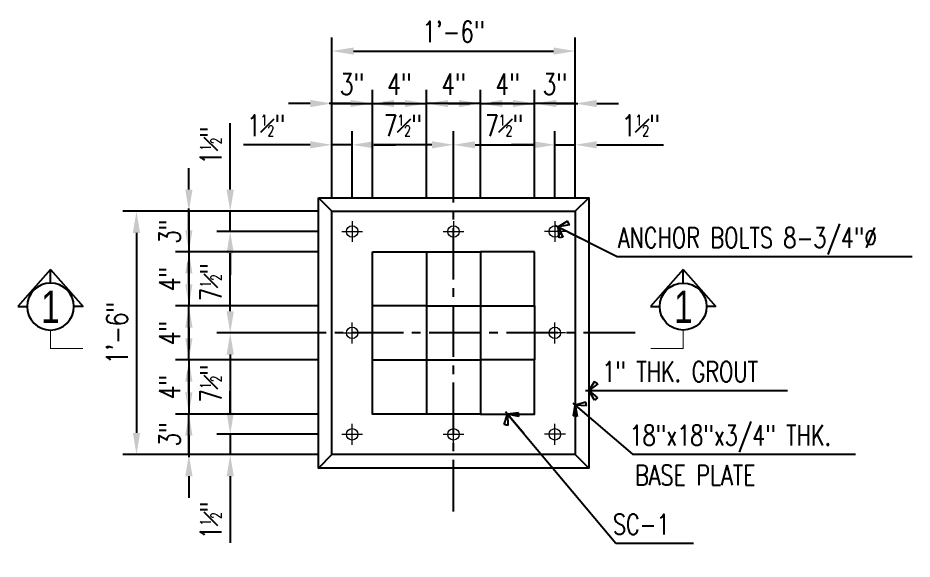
# Model space of a CAD drawing. Header units: inches. Extents: x 1300 to 5626, y -2919 to -1492.
# Drawn here: x 4224.2 to 4290.3, y -2534.1 to -2494 of the extents above; entities that cross this region are included whole.
import ezdxf
from ezdxf.enums import TextEntityAlignment as Align

# ---------------------------------------------------------------- set-up
doc = ezdxf.new("R2010")
doc.units = ezdxf.units.IN
doc.header["$LTSCALE"] = 10
doc.header["$MEASUREMENT"] = 0
doc.linetypes.add('CENTER2', pattern=[28.575, 19.05, -3.175, 3.175, -3.175])
doc.linetypes.add('GRIDS$0$CENTER', pattern=[2, 1.25, -0.25, 0.25, -0.25])
for name, color, linetype in [('A-TYP-BEAM TEXT', 2, 'Continuous'), ('A-TYP-DIM', 1, 'Continuous'), ('A-TYP-SEC-MARK', 5, 'Continuous'), ('BEAM', 2, 'Continuous'), ('dim', 1, 'Continuous'), ('FOOTING', 3, 'Continuous'), ('SECTION', 3, 'GRIDS$0$CENTER'), ('SOLAR PANAL NO', 40, 'Continuous')]:
    doc.layers.add(name, color=color, linetype=linetype)
doc.layers.add('main plan$0$$AUDIT_BAD_LAYER2', color=252, linetype='Continuous', lineweight=15)
doc.styles.add('rizwan', font='romans.shx', dxfattribs={"width": 0.75})
doc.styles.add('ROMANS', font='tahoma.ttf')
doc.styles.add('SEC-MARK', font='swisscl.ttf')
doc.styles.add('STYLE4', font='romans.shx')
doc.dimstyles.new('STYLE-64', dxfattribs={"dimscale": 0, "dimtxt": 0.09375, "dimasz": 0.125, "dimexe": 0.0625, "dimexo": 0.0625, "dimgap": 0.03125, "dimtad": 1, "dimlfac": -1, "dimzin": 3, "dimdsep": 46, "dimlunit": 4, "dimtxsty": 'ROMANS', "dimcen": 0.125, "dimdle": 4, "dimclrd": 1, "dimclre": 1, "dimclrt": 2, "dimadec": 0, "dimazin": 0, "dimtfac": 0.5, "dimtix": 1, "dimtmove": 2, "dimatfit": 3, "dimldrblk": 'ARC', "dimfxl": 0, "dimfrac": 1, "dimtolj": 1, "dimtzin": 3, "dimarcsym": 0})

# ---------------------------------------------------------------- blocks, each defined once
blk = doc.blocks.new('*D303')
at = {"layer": 'A-TYP-DIM', "color": 1, "lineweight": -2, "ltscale": 1.5, "transparency": 16777216}
for p, q in [((4247.378, -2507.355), (4247.378, -2495.503)), ((4265.378, -2507.355), (4265.378, -2495.503)), ((4248.978, -2496.503), (4263.778, -2496.503))]:
    blk.add_line(p, q, dxfattribs=at)
at = {"layer": 'A-TYP-DIM', "color": 1, "ltscale": 1.5, "transparency": 16777216}
for points in [[(4248.978, -2496.236), (4248.978, -2496.77), (4247.378, -2496.503)], [(4263.778, -2496.236), (4263.778, -2496.77), (4265.378, -2496.503)]]:
    blk.add_solid(points, dxfattribs=at)
at = {"layer": 'Defpoints', "color": 0, "ltscale": 1.5, "transparency": 16777216}
for p in [(4265.378, -2496.503), (4247.378, -2508.355), (4265.378, -2508.355)]:
    blk.add_point(p, dxfattribs=at)
at = {"layer": 'A-TYP-DIM', "color": 2, "ltscale": 1.5, "transparency": 16777216, "insert": (4256.378, -2495.073), "char_height": 1.5625, "attachment_point": 5, "style": 'rizwan'}
blk.add_mtext('\\A1;1\'-6"', dxfattribs=at)
blk = doc.blocks.new('ARC')
at = {"layer": 'dim', "color": 0, "ltscale": 1.5}
for p, q in [((-0.407, 0.336), (-0.262, 0.434)), ((-0.262, 0.434), (0, 0)), ((0, 0), (-0.407, 0.336)), ((-0.275, -0.425), (0, 0)), ((-0.416, -0.321), (-0.275, -0.425))]:
    blk.add_line(p, q, dxfattribs=at)
at = {"layer": 'dim', "color": 0, "linetype": 'ByBlock', "ltscale": 1.5}
for p, q in [((0.144, 0), (-1.163, 0)), ((-0.416, -0.321), (0, 0))]:
    blk.add_line(p, q, dxfattribs=at)
blk = doc.blocks.new('SEC-MARK')
at = {"layer": 'A-TYP-SEC-MARK', "color": 2, "linetype": 'Continuous'}
for p, q in [((0, 0.4881), (-0.201, 0.259)), ((0, 0.4881), (0.201, 0.259)), ((0, 0.4037), (0, 0.4881)), ((-0.201, 0.259), (-0.1447, 0.259)), ((0.201, 0.259), (0.1447, 0.259))]:
    blk.add_line(p, q, dxfattribs=at)
at = {"layer": 'A-TYP-SEC-MARK', "color": 2, "linetype": 'Continuous', "const_width": 0.005}
blk.add_lwpolyline([(0, 0.1142), (0, 0), (-0.2002, 0)], dxfattribs=at)
at = {"layer": 'A-TYP-SEC-MARK', "color": 2, "linetype": 'Continuous'}
blk.add_circle((0, 0.259), 0.1447, dxfattribs=at)
at = {"layer": 'A-TYP-SEC-MARK', "color": 2, "linetype": 'Continuous', "style": 'SEC-MARK'}
blk.add_attdef('A', text='', height=0.1992, dxfattribs=at).set_placement((0.0013, 0.2579), align=Align.MIDDLE_CENTER)
blk = doc.blocks.new('*D307')
at = {"layer": 'A-TYP-DIM', "color": 1, "lineweight": -2, "ltscale": 1.5, "transparency": 16777216}
for p, q in [((4250.378, -2507.355), (4250.378, -2499.382)), ((4254.378, -2507.355), (4254.378, -2499.382)), ((4248.778, -2500.382), (4247.178, -2500.382)), ((4250.378, -2500.382), (4254.378, -2500.382)), ((4255.978, -2500.382), (4257.578, -2500.382))]:
    blk.add_line(p, q, dxfattribs=at)
at = {"layer": 'A-TYP-DIM', "color": 1, "ltscale": 1.5, "transparency": 16777216}
for points in [[(4248.778, -2500.116), (4248.778, -2500.649), (4250.378, -2500.382)], [(4255.978, -2500.116), (4255.978, -2500.649), (4254.378, -2500.382)]]:
    blk.add_solid(points, dxfattribs=at)
at = {"layer": 'Defpoints', "color": 0, "ltscale": 1.5, "transparency": 16777216}
for p in [(4254.378, -2500.382), (4250.378, -2508.355), (4254.378, -2508.355)]:
    blk.add_point(p, dxfattribs=at)
at = {"layer": 'A-TYP-DIM', "color": 2, "ltscale": 1.5, "transparency": 16777216, "insert": (4252.378, -2498.952), "char_height": 1.5625, "attachment_point": 5, "style": 'rizwan'}
blk.add_mtext('\\A1;4"', dxfattribs=at)
blk = doc.blocks.new('*D308')
at = {"layer": 'A-TYP-DIM', "color": 1, "lineweight": -2, "ltscale": 1.5, "transparency": 16777216}
for p, q in [((4254.378, -2507.355), (4254.378, -2499.382)), ((4258.378, -2507.355), (4258.378, -2499.382)), ((4252.778, -2500.382), (4251.178, -2500.382)), ((4258.378, -2500.382), (4254.378, -2500.382)), ((4259.978, -2500.382), (4261.578, -2500.382))]:
    blk.add_line(p, q, dxfattribs=at)
at = {"layer": 'A-TYP-DIM', "color": 1, "ltscale": 1.5, "transparency": 16777216}
for points in [[(4252.778, -2500.116), (4252.778, -2500.649), (4254.378, -2500.382)], [(4259.978, -2500.116), (4259.978, -2500.649), (4258.378, -2500.382)]]:
    blk.add_solid(points, dxfattribs=at)
at = {"layer": 'Defpoints', "color": 0, "ltscale": 1.5, "transparency": 16777216}
for p in [(4254.378, -2500.382), (4254.378, -2508.355), (4258.378, -2508.355)]:
    blk.add_point(p, dxfattribs=at)
at = {"layer": 'A-TYP-DIM', "color": 2, "ltscale": 1.5, "transparency": 16777216, "insert": (4256.378, -2498.952), "char_height": 1.5625, "attachment_point": 5, "style": 'rizwan'}
blk.add_mtext('\\A1;4"', dxfattribs=at)
blk = doc.blocks.new('*D309')
at = {"layer": 'A-TYP-DIM', "color": 1, "lineweight": -2, "ltscale": 1.5, "transparency": 16777216}
for p, q in [((4258.378, -2507.355), (4258.378, -2499.382)), ((4262.378, -2507.355), (4262.378, -2499.382)), ((4256.778, -2500.382), (4255.178, -2500.382)), ((4258.378, -2500.382), (4262.378, -2500.382)), ((4263.978, -2500.382), (4265.578, -2500.382))]:
    blk.add_line(p, q, dxfattribs=at)
at = {"layer": 'A-TYP-DIM', "color": 1, "ltscale": 1.5, "transparency": 16777216}
for points in [[(4256.778, -2500.116), (4256.778, -2500.649), (4258.378, -2500.382)], [(4263.978, -2500.116), (4263.978, -2500.649), (4262.378, -2500.382)]]:
    blk.add_solid(points, dxfattribs=at)
at = {"layer": 'Defpoints', "color": 0, "ltscale": 1.5, "transparency": 16777216}
for p in [(4262.378, -2500.382), (4258.378, -2508.355), (4262.378, -2508.355)]:
    blk.add_point(p, dxfattribs=at)
at = {"layer": 'A-TYP-DIM', "color": 2, "ltscale": 1.5, "transparency": 16777216, "insert": (4260.378, -2498.952), "char_height": 1.5625, "attachment_point": 5, "style": 'rizwan'}
blk.add_mtext('\\A1;4"', dxfattribs=at)
blk = doc.blocks.new('*D310')
at = {"layer": 'A-TYP-DIM', "color": 1, "lineweight": -2, "ltscale": 1.5, "transparency": 16777216}
for p, q in [((4262.378, -2507.355), (4262.378, -2499.382)), ((4265.378, -2507.355), (4265.378, -2499.382)), ((4260.778, -2500.382), (4259.178, -2500.382)), ((4265.378, -2500.382), (4262.378, -2500.382)), ((4266.978, -2500.382), (4268.578, -2500.382))]:
    blk.add_line(p, q, dxfattribs=at)
at = {"layer": 'A-TYP-DIM', "color": 1, "ltscale": 1.5, "transparency": 16777216}
for points in [[(4260.778, -2500.116), (4260.778, -2500.649), (4262.378, -2500.382)], [(4266.978, -2500.116), (4266.978, -2500.649), (4265.378, -2500.382)]]:
    blk.add_solid(points, dxfattribs=at)
at = {"layer": 'Defpoints', "color": 0, "ltscale": 1.5, "transparency": 16777216}
for p in [(4262.378, -2500.382), (4262.378, -2508.355), (4265.378, -2508.355)]:
    blk.add_point(p, dxfattribs=at)
at = {"layer": 'A-TYP-DIM', "color": 2, "ltscale": 1.5, "transparency": 16777216, "insert": (4263.878, -2498.952), "char_height": 1.5625, "attachment_point": 5, "style": 'rizwan'}
blk.add_mtext('\\A1;3"', dxfattribs=at)
blk = doc.blocks.new('*D311')
at = {"layer": 'A-TYP-DIM', "color": 1, "lineweight": -2, "ltscale": 1.5, "transparency": 16777216}
for p, q in [((4247.378, -2507.355), (4247.378, -2499.382)), ((4250.378, -2507.355), (4250.378, -2499.382)), ((4245.778, -2500.382), (4244.178, -2500.382)), ((4247.378, -2500.382), (4250.378, -2500.382)), ((4251.978, -2500.382), (4253.578, -2500.382))]:
    blk.add_line(p, q, dxfattribs=at)
at = {"layer": 'A-TYP-DIM', "color": 1, "ltscale": 1.5, "transparency": 16777216}
for points in [[(4245.778, -2500.116), (4245.778, -2500.649), (4247.378, -2500.382)], [(4251.978, -2500.116), (4251.978, -2500.649), (4250.378, -2500.382)]]:
    blk.add_solid(points, dxfattribs=at)
at = {"layer": 'Defpoints', "color": 0, "ltscale": 1.5, "transparency": 16777216}
for p in [(4250.378, -2500.382), (4247.378, -2508.355), (4250.378, -2508.355)]:
    blk.add_point(p, dxfattribs=at)
at = {"layer": 'A-TYP-DIM', "color": 2, "ltscale": 1.5, "transparency": 16777216, "insert": (4248.878, -2498.952), "char_height": 1.5625, "attachment_point": 5, "style": 'rizwan'}
blk.add_mtext('\\A1;3"', dxfattribs=at)
blk = doc.blocks.new('*D312')
at = {"layer": 'A-TYP-DIM', "color": 1, "lineweight": -2, "ltscale": 1.5, "transparency": 16777216}
for p, q in [((4247.378, -2506.355), (4247.378, -2502.439)), ((4248.878, -2507.355), (4248.878, -2502.439)), ((4245.778, -2503.439), (4240.852, -2503.439)), ((4248.878, -2503.439), (4247.378, -2503.439)), ((4250.478, -2503.439), (4252.078, -2503.439))]:
    blk.add_line(p, q, dxfattribs=at)
at = {"layer": 'A-TYP-DIM', "color": 1, "ltscale": 1.5, "transparency": 16777216}
for points in [[(4245.778, -2503.172), (4245.778, -2503.705), (4247.378, -2503.439)], [(4250.478, -2503.172), (4250.478, -2503.705), (4248.878, -2503.439)]]:
    blk.add_solid(points, dxfattribs=at)
at = {"layer": 'Defpoints', "color": 0, "ltscale": 1.5, "transparency": 16777216}
for p in [(4248.878, -2503.439), (4247.378, -2507.355), (4248.878, -2508.355)]:
    blk.add_point(p, dxfattribs=at)
at = {"layer": 'A-TYP-DIM', "color": 2, "ltscale": 1.5, "transparency": 16777216, "insert": (4242.515, -2502.009), "char_height": 1.5625, "attachment_point": 5, "style": 'rizwan'}
blk.add_mtext('\\A1;1{\\H0.500000x;\\S1#2;}"', dxfattribs=at)
blk = doc.blocks.new('*D313')
at = {"layer": 'A-TYP-DIM', "color": 1, "lineweight": -2, "ltscale": 1.5, "transparency": 16777216}
for p, q in [((4248.878, -2507.355), (4248.878, -2502.439)), ((4256.378, -2507.355), (4256.378, -2502.439)), ((4254.778, -2503.439), (4250.478, -2503.439))]:
    blk.add_line(p, q, dxfattribs=at)
at = {"layer": 'A-TYP-DIM', "color": 1, "ltscale": 1.5, "transparency": 16777216}
for points in [[(4250.478, -2503.172), (4250.478, -2503.705), (4248.878, -2503.439)], [(4254.778, -2503.172), (4254.778, -2503.705), (4256.378, -2503.439)]]:
    blk.add_solid(points, dxfattribs=at)
at = {"layer": 'Defpoints', "color": 0, "ltscale": 1.5, "transparency": 16777216}
for p in [(4248.878, -2503.439), (4248.878, -2508.355), (4256.378, -2508.355)]:
    blk.add_point(p, dxfattribs=at)
at = {"layer": 'A-TYP-DIM', "color": 2, "ltscale": 1.5, "transparency": 16777216, "insert": (4252.628, -2502.009), "char_height": 1.5625, "attachment_point": 5, "style": 'rizwan'}
blk.add_mtext('\\A1;7{\\H0.500000x;\\S1#2;}"', dxfattribs=at)
blk = doc.blocks.new('*D314')
at = {"layer": 'A-TYP-DIM', "color": 1, "lineweight": -2, "ltscale": 1.5, "transparency": 16777216}
for p, q in [((4256.378, -2507.355), (4256.378, -2502.439)), ((4263.878, -2507.355), (4263.878, -2502.439)), ((4257.978, -2503.439), (4262.278, -2503.439))]:
    blk.add_line(p, q, dxfattribs=at)
at = {"layer": 'A-TYP-DIM', "color": 1, "ltscale": 1.5, "transparency": 16777216}
for points in [[(4257.978, -2503.172), (4257.978, -2503.705), (4256.378, -2503.439)], [(4262.278, -2503.172), (4262.278, -2503.705), (4263.878, -2503.439)]]:
    blk.add_solid(points, dxfattribs=at)
at = {"layer": 'Defpoints', "color": 0, "ltscale": 1.5, "transparency": 16777216}
for p in [(4263.878, -2503.439), (4256.378, -2508.355), (4263.878, -2508.355)]:
    blk.add_point(p, dxfattribs=at)
at = {"layer": 'A-TYP-DIM', "color": 2, "ltscale": 1.5, "transparency": 16777216, "insert": (4260.128, -2502.009), "char_height": 1.5625, "attachment_point": 5, "style": 'rizwan'}
blk.add_mtext('\\A1;7{\\H0.500000x;\\S1#2;}"', dxfattribs=at)
blk = doc.blocks.new('*D315')
at = {"layer": 'A-TYP-DIM', "color": 1, "lineweight": -2, "ltscale": 1.5, "transparency": 16777216}
for p, q in [((4263.878, -2507.355), (4263.878, -2502.439)), ((4265.378, -2506.355), (4265.378, -2502.439)), ((4262.278, -2503.439), (4260.678, -2503.439)), ((4263.878, -2503.439), (4265.378, -2503.439)), ((4266.978, -2503.439), (4271.903, -2503.439))]:
    blk.add_line(p, q, dxfattribs=at)
at = {"layer": 'A-TYP-DIM', "color": 1, "ltscale": 1.5, "transparency": 16777216}
for points in [[(4262.278, -2503.172), (4262.278, -2503.705), (4263.878, -2503.439)], [(4266.978, -2503.172), (4266.978, -2503.705), (4265.378, -2503.439)]]:
    blk.add_solid(points, dxfattribs=at)
at = {"layer": 'Defpoints', "color": 0, "ltscale": 1.5, "transparency": 16777216}
for p in [(4263.878, -2503.439), (4265.378, -2507.355), (4263.878, -2508.355)]:
    blk.add_point(p, dxfattribs=at)
at = {"layer": 'A-TYP-DIM', "color": 2, "ltscale": 1.5, "transparency": 16777216, "insert": (4270.24, -2502.009), "char_height": 1.5625, "attachment_point": 5, "style": 'rizwan'}
blk.add_mtext('\\A1;1{\\H0.500000x;\\S1#2;}"', dxfattribs=at)
blk = doc.blocks.new('*D325')
at = {"layer": 'A-TYP-DIM', "color": 1, "lineweight": -2, "ltscale": 1.5, "transparency": 16777216}
for p, q in [((4246.378, -2508.355), (4231.922, -2508.355)), ((4232.922, -2509.955), (4232.922, -2524.755)), ((4246.378, -2526.355), (4231.922, -2526.355))]:
    blk.add_line(p, q, dxfattribs=at)
at = {"layer": 'A-TYP-DIM', "color": 1, "ltscale": 1.5, "transparency": 16777216}
for points in [[(4232.655, -2509.955), (4233.188, -2509.955), (4232.922, -2508.355)], [(4232.655, -2524.755), (4233.188, -2524.755), (4232.922, -2526.355)]]:
    blk.add_solid(points, dxfattribs=at)
at = {"layer": 'Defpoints', "color": 0, "ltscale": 1.5, "transparency": 16777216}
for p in [(4247.378, -2508.355), (4232.922, -2526.355), (4247.378, -2526.355)]:
    blk.add_point(p, dxfattribs=at)
at = {"layer": 'A-TYP-DIM', "color": 2, "ltscale": 1.5, "transparency": 16777216, "insert": (4231.492, -2517.355), "char_height": 1.5625, "attachment_point": 5, "rotation": 90, "style": 'rizwan'}
blk.add_mtext('\\A1;1\'-6"', dxfattribs=at)
blk = doc.blocks.new('*D316')
at = {"layer": 'A-TYP-DIM', "color": 1, "lineweight": -2, "ltscale": 1.5, "transparency": 16777216}
for p, q in [((4236.801, -2509.755), (4236.801, -2508.155)), ((4246.378, -2511.355), (4235.801, -2511.355)), ((4236.801, -2511.355), (4236.801, -2515.355)), ((4246.378, -2515.355), (4235.801, -2515.355)), ((4236.801, -2516.955), (4236.801, -2518.555))]:
    blk.add_line(p, q, dxfattribs=at)
at = {"layer": 'A-TYP-DIM', "color": 1, "ltscale": 1.5, "transparency": 16777216}
for points in [[(4236.534, -2509.755), (4237.068, -2509.755), (4236.801, -2511.355)], [(4236.534, -2516.955), (4237.068, -2516.955), (4236.801, -2515.355)]]:
    blk.add_solid(points, dxfattribs=at)
at = {"layer": 'Defpoints', "color": 0, "ltscale": 1.5, "transparency": 16777216}
for p in [(4247.378, -2511.355), (4236.801, -2515.355), (4247.378, -2515.355)]:
    blk.add_point(p, dxfattribs=at)
at = {"layer": 'A-TYP-DIM', "color": 2, "ltscale": 1.5, "transparency": 16777216, "insert": (4235.371, -2513.355), "char_height": 1.5625, "attachment_point": 5, "rotation": 90, "style": 'rizwan'}
blk.add_mtext('\\A1;4"', dxfattribs=at)
blk = doc.blocks.new('*D317')
at = {"layer": 'A-TYP-DIM', "color": 1, "lineweight": -2, "ltscale": 1.5, "transparency": 16777216}
for p, q in [((4236.801, -2513.755), (4236.801, -2512.155)), ((4246.378, -2515.355), (4235.801, -2515.355)), ((4236.801, -2519.355), (4236.801, -2515.355)), ((4246.378, -2519.355), (4235.801, -2519.355)), ((4236.801, -2520.955), (4236.801, -2522.555))]:
    blk.add_line(p, q, dxfattribs=at)
at = {"layer": 'A-TYP-DIM', "color": 1, "ltscale": 1.5, "transparency": 16777216}
for points in [[(4236.534, -2513.755), (4237.068, -2513.755), (4236.801, -2515.355)], [(4236.534, -2520.955), (4237.068, -2520.955), (4236.801, -2519.355)]]:
    blk.add_solid(points, dxfattribs=at)
at = {"layer": 'Defpoints', "color": 0, "ltscale": 1.5, "transparency": 16777216}
for p in [(4236.801, -2515.355), (4247.378, -2515.355), (4247.378, -2519.355)]:
    blk.add_point(p, dxfattribs=at)
at = {"layer": 'A-TYP-DIM', "color": 2, "ltscale": 1.5, "transparency": 16777216, "insert": (4235.371, -2517.355), "char_height": 1.5625, "attachment_point": 5, "rotation": 90, "style": 'rizwan'}
blk.add_mtext('\\A1;4"', dxfattribs=at)
blk = doc.blocks.new('*D318')
at = {"layer": 'A-TYP-DIM', "color": 1, "lineweight": -2, "ltscale": 1.5, "transparency": 16777216}
for p, q in [((4236.801, -2517.755), (4236.801, -2516.155)), ((4246.378, -2519.355), (4235.801, -2519.355)), ((4236.801, -2519.355), (4236.801, -2523.355)), ((4246.378, -2523.355), (4235.801, -2523.355)), ((4236.801, -2524.955), (4236.801, -2526.555))]:
    blk.add_line(p, q, dxfattribs=at)
at = {"layer": 'A-TYP-DIM', "color": 1, "ltscale": 1.5, "transparency": 16777216}
for points in [[(4236.534, -2517.755), (4237.068, -2517.755), (4236.801, -2519.355)], [(4236.534, -2524.955), (4237.068, -2524.955), (4236.801, -2523.355)]]:
    blk.add_solid(points, dxfattribs=at)
at = {"layer": 'Defpoints', "color": 0, "ltscale": 1.5, "transparency": 16777216}
for p in [(4247.378, -2519.355), (4236.801, -2523.355), (4247.378, -2523.355)]:
    blk.add_point(p, dxfattribs=at)
at = {"layer": 'A-TYP-DIM', "color": 2, "ltscale": 1.5, "transparency": 16777216, "insert": (4235.371, -2521.355), "char_height": 1.5625, "attachment_point": 5, "rotation": 90, "style": 'rizwan'}
blk.add_mtext('\\A1;4"', dxfattribs=at)
blk = doc.blocks.new('*D319')
at = {"layer": 'A-TYP-DIM', "color": 1, "lineweight": -2, "ltscale": 1.5, "transparency": 16777216}
for p, q in [((4236.801, -2521.755), (4236.801, -2520.155)), ((4246.378, -2523.355), (4235.801, -2523.355)), ((4236.801, -2526.355), (4236.801, -2523.355)), ((4246.378, -2526.355), (4235.801, -2526.355)), ((4236.801, -2527.955), (4236.801, -2529.555))]:
    blk.add_line(p, q, dxfattribs=at)
at = {"layer": 'A-TYP-DIM', "color": 1, "ltscale": 1.5, "transparency": 16777216}
for points in [[(4236.534, -2521.755), (4237.068, -2521.755), (4236.801, -2523.355)], [(4236.534, -2527.955), (4237.068, -2527.955), (4236.801, -2526.355)]]:
    blk.add_solid(points, dxfattribs=at)
at = {"layer": 'Defpoints', "color": 0, "ltscale": 1.5, "transparency": 16777216}
for p in [(4236.801, -2523.355), (4247.378, -2523.355), (4247.378, -2526.355)]:
    blk.add_point(p, dxfattribs=at)
at = {"layer": 'A-TYP-DIM', "color": 2, "ltscale": 1.5, "transparency": 16777216, "insert": (4235.371, -2524.855), "char_height": 1.5625, "attachment_point": 5, "rotation": 90, "style": 'rizwan'}
blk.add_mtext('\\A1;3"', dxfattribs=at)
blk = doc.blocks.new('*D320')
at = {"layer": 'A-TYP-DIM', "color": 1, "lineweight": -2, "ltscale": 1.5, "transparency": 16777216}
for p, q in [((4236.801, -2506.755), (4236.801, -2505.155)), ((4246.378, -2508.355), (4235.801, -2508.355)), ((4236.801, -2508.355), (4236.801, -2511.355)), ((4246.378, -2511.355), (4235.801, -2511.355)), ((4236.801, -2512.955), (4236.801, -2514.555))]:
    blk.add_line(p, q, dxfattribs=at)
at = {"layer": 'A-TYP-DIM', "color": 1, "ltscale": 1.5, "transparency": 16777216}
for points in [[(4236.534, -2506.755), (4237.068, -2506.755), (4236.801, -2508.355)], [(4236.534, -2512.955), (4237.068, -2512.955), (4236.801, -2511.355)]]:
    blk.add_solid(points, dxfattribs=at)
at = {"layer": 'Defpoints', "color": 0, "ltscale": 1.5, "transparency": 16777216}
for p in [(4247.378, -2508.355), (4236.801, -2511.355), (4247.378, -2511.355)]:
    blk.add_point(p, dxfattribs=at)
at = {"layer": 'A-TYP-DIM', "color": 2, "ltscale": 1.5, "transparency": 16777216, "insert": (4235.371, -2509.855), "char_height": 1.5625, "attachment_point": 5, "rotation": 90, "style": 'rizwan'}
blk.add_mtext('\\A1;3"', dxfattribs=at)
blk = doc.blocks.new('*D321')
at = {"layer": 'A-TYP-DIM', "color": 1, "lineweight": -2, "ltscale": 1.5, "transparency": 16777216}
for p, q in [((4239.857, -2506.755), (4239.857, -2501.83)), ((4245.378, -2508.355), (4238.857, -2508.355)), ((4239.857, -2509.855), (4239.857, -2508.355)), ((4246.378, -2509.855), (4238.857, -2509.855)), ((4239.857, -2511.455), (4239.857, -2513.055))]:
    blk.add_line(p, q, dxfattribs=at)
at = {"layer": 'A-TYP-DIM', "color": 1, "ltscale": 1.5, "transparency": 16777216}
for points in [[(4239.591, -2506.755), (4240.124, -2506.755), (4239.857, -2508.355)], [(4239.591, -2511.455), (4240.124, -2511.455), (4239.857, -2509.855)]]:
    blk.add_solid(points, dxfattribs=at)
at = {"layer": 'Defpoints', "color": 0, "ltscale": 1.5, "transparency": 16777216}
for p in [(4246.378, -2508.355), (4239.857, -2509.855), (4247.378, -2509.855)]:
    blk.add_point(p, dxfattribs=at)
at = {"layer": 'A-TYP-DIM', "color": 2, "ltscale": 1.5, "transparency": 16777216, "insert": (4238.427, -2503.492), "char_height": 1.5625, "attachment_point": 5, "rotation": 90, "style": 'rizwan'}
blk.add_mtext('\\A1;1{\\H0.500000x;\\S1#2;}"', dxfattribs=at)
blk = doc.blocks.new('*D322')
at = {"layer": 'A-TYP-DIM', "color": 1, "lineweight": -2, "ltscale": 1.5, "transparency": 16777216}
for p, q in [((4246.378, -2509.855), (4238.857, -2509.855)), ((4239.857, -2515.755), (4239.857, -2511.455)), ((4246.378, -2517.355), (4238.857, -2517.355))]:
    blk.add_line(p, q, dxfattribs=at)
at = {"layer": 'A-TYP-DIM', "color": 1, "ltscale": 1.5, "transparency": 16777216}
for points in [[(4239.591, -2511.455), (4240.124, -2511.455), (4239.857, -2509.855)], [(4239.591, -2515.755), (4240.124, -2515.755), (4239.857, -2517.355)]]:
    blk.add_solid(points, dxfattribs=at)
at = {"layer": 'Defpoints', "color": 0, "ltscale": 1.5, "transparency": 16777216}
for p in [(4239.857, -2509.855), (4247.378, -2509.855), (4247.378, -2517.355)]:
    blk.add_point(p, dxfattribs=at)
at = {"layer": 'A-TYP-DIM', "color": 2, "ltscale": 1.5, "transparency": 16777216, "insert": (4238.427, -2513.605), "char_height": 1.5625, "attachment_point": 5, "rotation": 90, "style": 'rizwan'}
blk.add_mtext('\\A1;7{\\H0.500000x;\\S1#2;}"', dxfattribs=at)
blk = doc.blocks.new('*D323')
at = {"layer": 'A-TYP-DIM', "color": 1, "lineweight": -2, "ltscale": 1.5, "transparency": 16777216}
for p, q in [((4246.378, -2517.355), (4238.857, -2517.355)), ((4239.857, -2518.955), (4239.857, -2523.255)), ((4246.378, -2524.855), (4238.857, -2524.855))]:
    blk.add_line(p, q, dxfattribs=at)
at = {"layer": 'A-TYP-DIM', "color": 1, "ltscale": 1.5, "transparency": 16777216}
for points in [[(4239.591, -2518.955), (4240.124, -2518.955), (4239.857, -2517.355)], [(4239.591, -2523.255), (4240.124, -2523.255), (4239.857, -2524.855)]]:
    blk.add_solid(points, dxfattribs=at)
at = {"layer": 'Defpoints', "color": 0, "ltscale": 1.5, "transparency": 16777216}
for p in [(4247.378, -2517.355), (4239.857, -2524.855), (4247.378, -2524.855)]:
    blk.add_point(p, dxfattribs=at)
at = {"layer": 'A-TYP-DIM', "color": 2, "ltscale": 1.5, "transparency": 16777216, "insert": (4238.427, -2521.105), "char_height": 1.5625, "attachment_point": 5, "rotation": 90, "style": 'rizwan'}
blk.add_mtext('\\A1;7{\\H0.500000x;\\S1#2;}"', dxfattribs=at)
blk = doc.blocks.new('*D324')
at = {"layer": 'A-TYP-DIM', "color": 1, "lineweight": -2, "ltscale": 1.5, "transparency": 16777216}
for p, q in [((4239.857, -2523.255), (4239.857, -2521.655)), ((4246.378, -2524.855), (4238.857, -2524.855)), ((4239.857, -2524.855), (4239.857, -2526.355)), ((4245.378, -2526.355), (4238.857, -2526.355)), ((4239.857, -2527.955), (4239.857, -2532.88))]:
    blk.add_line(p, q, dxfattribs=at)
at = {"layer": 'A-TYP-DIM', "color": 1, "ltscale": 1.5, "transparency": 16777216}
for points in [[(4239.591, -2523.255), (4240.124, -2523.255), (4239.857, -2524.855)], [(4239.591, -2527.955), (4240.124, -2527.955), (4239.857, -2526.355)]]:
    blk.add_solid(points, dxfattribs=at)
at = {"layer": 'Defpoints', "color": 0, "ltscale": 1.5, "transparency": 16777216}
for p in [(4239.857, -2524.855), (4247.378, -2524.855), (4246.378, -2526.355)]:
    blk.add_point(p, dxfattribs=at)
at = {"layer": 'A-TYP-DIM', "color": 2, "ltscale": 1.5, "transparency": 16777216, "insert": (4238.427, -2531.217), "char_height": 1.5625, "attachment_point": 5, "rotation": 90, "style": 'rizwan'}
blk.add_mtext('\\A1;1{\\H0.500000x;\\S1#2;}"', dxfattribs=at)

msp = doc.modelspace()

# ---------------------------------------------------------------- linework, layer by layer
at = {"layer": 'A-TYP-DIM', "ltscale": 1.5}
for p, q in [((4247.37764, -2508.35491), (4246.37764, -2507.35491)), ((4265.37764, -2508.35491), (4266.37764, -2507.35491)), ((4247.37764, -2526.35491), (4246.37764, -2527.35491)), ((4265.37764, -2526.35491), (4266.37764, -2527.35491))]:
    msp.add_line(p, q, dxfattribs=at)
msp.add_lwpolyline([(4246.37764, -2507.35491), (4266.37764, -2507.35491), (4266.37764, -2527.35491), (4246.37764, -2527.35491)], close=True, dxfattribs=at)
at = {"layer": 'BEAM', "color": 6, "ltscale": 3}
for points in [[(4250.37764, -2511.35491), (4254.37764, -2511.35491), (4254.37764, -2515.35491), (4250.37764, -2515.35491)], [(4262.37764, -2511.35491), (4258.37764, -2511.35491), (4258.37764, -2515.35491), (4262.37764, -2515.35491)], [(4250.37764, -2519.35491), (4254.37764, -2519.35491), (4254.37764, -2523.35491), (4250.37764, -2523.35491)], [(4262.37764, -2519.35491), (4258.37764, -2519.35491), (4258.37764, -2523.35491), (4262.37764, -2523.35491)]]:
    msp.add_lwpolyline(points, close=True, dxfattribs=at)
at = {"layer": 'FOOTING'}
msp.add_lwpolyline([(4247.37764, -2508.35491), (4265.37764, -2508.35491), (4265.37764, -2526.35491), (4247.37764, -2526.35491)], close=True, dxfattribs=at)
at = {"layer": 'main plan$0$$AUDIT_BAD_LAYER2', "color": 1}
for p, q in [((4248.87764, -2509.08192), (4248.87764, -2510.62791)), ((4256.37764, -2509.08192), (4256.37764, -2510.62791)), ((4263.87764, -2509.08192), (4263.87764, -2510.62791)), ((4248.10465, -2509.85491), (4249.65063, -2509.85491)), ((4255.60465, -2509.85491), (4257.15063, -2509.85491)), ((4264.65063, -2509.85491), (4263.10465, -2509.85491)), ((4248.87764, -2518.12791), (4248.87764, -2516.58192)), ((4263.87764, -2518.12791), (4263.87764, -2516.58192)), ((4248.10465, -2517.35491), (4249.65063, -2517.35491)), ((4264.65063, -2517.35491), (4263.10465, -2517.35491)), ((4248.87764, -2525.62791), (4248.87764, -2524.08192)), ((4256.37764, -2525.62791), (4256.37764, -2524.08192)), ((4263.87764, -2525.62791), (4263.87764, -2524.08192)), ((4248.10465, -2524.85491), (4249.65063, -2524.85491)), ((4255.60465, -2524.85491), (4257.15063, -2524.85491)), ((4264.65063, -2524.85491), (4263.10465, -2524.85491))]:
    msp.add_line(p, q, dxfattribs=at)
for centre in [(4248.87764, -2509.85491), (4256.37764, -2509.85491), (4263.87764, -2509.85491), (4248.87764, -2517.35491), (4263.87764, -2517.35491), (4248.87764, -2524.85491), (4256.37764, -2524.85491), (4263.87764, -2524.85491)]:
    msp.add_circle(centre, 0.42299, dxfattribs=at)
at = {"layer": 'SECTION', "color": 2, "linetype": 'Continuous'}
for p, q in [((4254.37764, -2511.35491), (4258.37764, -2511.35491)), ((4250.37764, -2519.35491), (4250.37764, -2515.35491)), ((4254.37764, -2515.35491), (4258.37764, -2515.35491)), ((4254.37764, -2515.35491), (4254.37764, -2519.35491)), ((4258.37764, -2515.35491), (4258.37764, -2519.35491)), ((4262.37764, -2515.35491), (4262.37764, -2519.35491)), ((4254.37764, -2519.35491), (4258.37764, -2519.35491)), ((4258.37764, -2523.35491), (4254.37764, -2523.35491))]:
    msp.add_line(p, q, dxfattribs=at)
at = {"layer": 'SOLAR PANAL NO', "color": 9, "linetype": 'CENTER2', "ltscale": 0.02}
for p, q in [((4256.37764, -2530.55434), (4256.37764, -2504.89677)), ((4269.81394, -2517.35491), (4242.61748, -2517.35491))]:
    msp.add_line(p, q, dxfattribs=at)

# ---------------------------------------------------------------- block references
at = {"layer": 'A-TYP-SEC-MARK'}
ref = msp.add_blockref('SEC-MARK', (4226.56177, -2518.51105), dxfattribs=dict(at, xscale=-12.00000024636277, yscale=12.00000024636277, zscale=12.00000024636277))
ref.add_attrib('A', '1', dxfattribs={"color": 2, "height": 2.39063, "style": 'SEC-MARK'}).set_placement((4226.56177, -2515.41656), align=Align.MIDDLE_CENTER)
ref = msp.add_blockref('SEC-MARK', (4273.36605, -2518.51105), dxfattribs=dict(at, xscale=12.00000024636277, yscale=12.00000024636277, zscale=12.00000024636277))
ref.add_attrib('A', '1', dxfattribs={"color": 2, "height": 2.39063, "style": 'SEC-MARK'}).set_placement((4273.38166, -2515.41656), align=Align.MIDDLE_CENTER)

# ---------------------------------------------------------------- texts
at = {"layer": 'A-TYP-BEAM TEXT', "color": 2, "style": 'STYLE4', "width": 0.75}
for s, p in [('ANCHOR BOLTS 8-3/4"%%C', (4268.53189, -2511.06419)), ('1" THK. GROUT', (4267.38584, -2520.97632)), ('18"x18"x3/4" THK.', (4269.40546, -2525.682)), ('BASE PLATE', (4269.79913, -2528.62813)), ('SC-1', (4268.16888, -2532.26679))]:
    msp.add_text(s, height=1.5, dxfattribs=at).set_placement(p)

# ---------------------------------------------------------------- dimensions: what is measured, and where the dimension line sits
at = {"layer": 'A-TYP-DIM', "ltscale": 1.5}
for base, p1, p2, picture, middle in [((4265.37764, -2496.50295), (4247.37764, -2508.35491), (4265.37764, -2508.35491), '*D303', (4256.37764, -2495.07289)), ((4254.37764, -2500.38217), (4250.37764, -2508.35491), (4254.37764, -2508.35491), '*D307', (4252.37764, -2498.95211))]:
    dim = msp.add_linear_dim(base=base, p1=p1, p2=p2, dimstyle='STYLE-64', override={"dimscale": 16, "dimtxt": 0.097656, "dimasz": 0.1, "dimtxsty": 'rizwan', "dimsah": 1, "dimtmove": 0, "dimatfit": 2}, dxfattribs=at)
    dim.commit()
    dim.dimension.update_dxf_attribs({"geometry": picture, "text_midpoint": middle})
for base, p1, p2, angle, picture, middle in [((4250.37764, -2500.38217), (4247.37764, -2508.35491), (4250.37764, -2508.35491), 0, '*D311', (4248.87764, -2498.95211)), ((4254.37764, -2500.38217), (4258.37764, -2508.35491), (4254.37764, -2508.35491), 180, '*D308', (4256.37764, -2498.95211)), ((4262.37764, -2500.38217), (4258.37764, -2508.35491), (4262.37764, -2508.35491), 0, '*D309', (4260.37764, -2498.95211)), ((4262.37764, -2500.38217), (4265.37764, -2508.35491), (4262.37764, -2508.35491), 180, '*D310', (4263.87764, -2498.95211)), ((4248.87764, -2503.43862), (4256.37764, -2508.35491), (4248.87764, -2508.35491), 180, '*D313', (4252.62764, -2502.00856)), ((4263.87764, -2503.43862), (4256.37764, -2508.35491), (4263.87764, -2508.35491), 0, '*D314', (4260.12764, -2502.00856)), ((4236.80087, -2511.35491), (4247.37764, -2508.35491), (4247.37764, -2511.35491), 270, '*D320', (4235.37081, -2509.85491)), ((4232.92164, -2526.35491), (4247.37764, -2508.35491), (4247.37764, -2526.35491), 270, '*D325', (4231.49158, -2517.35491)), ((4236.80087, -2515.35491), (4247.37764, -2511.35491), (4247.37764, -2515.35491), 270, '*D316', (4235.37081, -2513.35491)), ((4239.85732, -2509.85491), (4247.37764, -2517.35491), (4247.37764, -2509.85491), 90, '*D322', (4238.42726, -2513.60491)), ((4236.80087, -2515.35491), (4247.37764, -2519.35491), (4247.37764, -2515.35491), 90, '*D317', (4235.37081, -2517.35491)), ((4236.80087, -2523.35491), (4247.37764, -2519.35491), (4247.37764, -2523.35491), 270, '*D318', (4235.37081, -2521.35491)), ((4239.85732, -2524.85491), (4247.37764, -2517.35491), (4247.37764, -2524.85491), 270, '*D323', (4238.42726, -2521.10491)), ((4236.80087, -2523.35491), (4247.37764, -2526.35491), (4247.37764, -2523.35491), 90, '*D319', (4235.37081, -2524.85491))]:
    dim = msp.add_linear_dim(base=base, p1=p1, p2=p2, angle=angle, dimstyle='STYLE-64', override={"dimscale": 16, "dimtxt": 0.097656, "dimasz": 0.1, "dimtxsty": 'rizwan', "dimsah": 1, "dimtmove": 0, "dimatfit": 2}, dxfattribs=at)
    dim.commit()
    dim.dimension.update_dxf_attribs({"geometry": picture, "text_midpoint": middle})
for base, p1, p2, angle, picture, middle in [((4239.85732, -2509.85491), (4246.37764, -2508.35491), (4247.37764, -2509.85491), 270, '*D321', (4239.85732, -2503.49234)), ((4263.87764, -2503.43862), (4265.37764, -2507.35491), (4263.87764, -2508.35491), 180, '*D315', (4270.24021, -2503.43862)), ((4239.85732, -2524.85491), (4246.37764, -2526.35491), (4247.37764, -2524.85491), 90, '*D324', (4239.85732, -2531.21749))]:
    dim = msp.add_linear_dim(base=base, p1=p1, p2=p2, angle=angle, dimstyle='STYLE-64', override={"dimscale": 16, "dimtxt": 0.097656, "dimasz": 0.1, "dimtxsty": 'rizwan', "dimsah": 1, "dimtmove": 0, "dimatfit": 2}, dxfattribs=at)
    dim.commit()
    dim.dimension.update_dxf_attribs({"geometry": picture, "text_midpoint": middle, "dimtype": 160})
dim = msp.add_linear_dim(base=(4248.87764, -2503.43862), p1=(4247.37764, -2507.35491), p2=(4248.87764, -2508.35491), dimstyle='STYLE-64', override={"dimscale": 16, "dimtxt": 0.097656, "dimasz": 0.1, "dimtxsty": 'rizwan', "dimsah": 1, "dimtmove": 0, "dimatfit": 2}, dxfattribs=at)
dim.commit()
dim.dimension.update_dxf_attribs({"geometry": '*D312', "text_midpoint": (4242.51506, -2503.43862), "dimtype": 160})

# ---------------------------------------------------------------- leaders
for points in [[(4264.11873, -2509.50735), (4268.49103, -2511.713), (4290.30196, -2511.713)], [(4266.37764, -2521.62513), (4281.07191, -2521.62513)], [(4265.37764, -2522.69714), (4269.61448, -2526.33081), (4286.12332, -2526.33081)], [(4260.37764, -2523.35491), (4268.37791, -2532.9156), (4274.12551, -2532.9156)]]:
    msp.add_leader(points, dimstyle='STYLE-64', override={"dimscale": 16, "dimtxt": 0.097656, "dimasz": 0.1, "dimtmove": 0, "dimatfit": 2}, dxfattribs=at)

doc.saveas('drawing.dxf')
